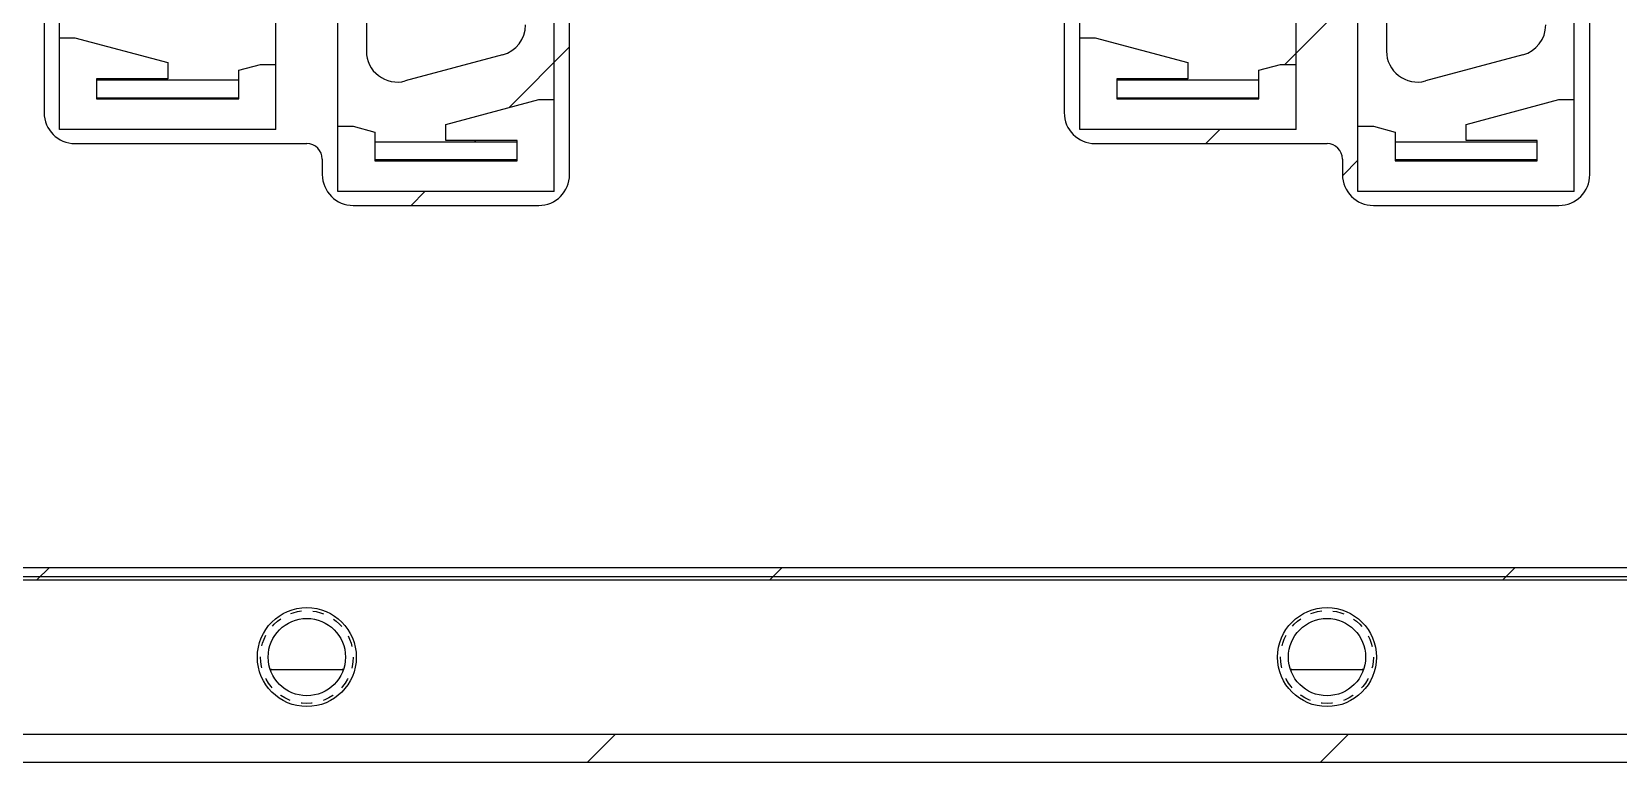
# Model space of a CAD drawing. Header units: inches. Extents: x 0 to 369, y 0 to 130.
# Drawn here: x 91.6 to 142.9, y 0 to 23.6 of the extents above; entities that cross this region are included whole.
import ezdxf

# ---------------------------------------------------------------- set-up
doc = ezdxf.new("R2010")
doc.units = ezdxf.units.IN
doc.header["$LTSCALE"] = 3.63
doc.header["$MEASUREMENT"] = 0
doc.linetypes.add('HIDDEN', pattern=[0.2, 0.1, -0.1])
for name, color, linetype in [('BRMJ710_4_001_DXF_HIDDEN_LINE', 7, 'CONTINUOUS'), ('BRMJ710_4_00DXF_CONTINUOUS_LINE', 7, 'CONTINUOUS'), ('BRMJ710_4_01DXF_CONTINUOUS_LINE', 7, 'CONTINUOUS'), ('TE_1734101_5DXF_CONTINUOUS_LINE', 7, 'CONTINUOUS')]:
    doc.layers.add(name, color=color, linetype=linetype)

msp = doc.modelspace()

# ---------------------------------------------------------------- linework, layer by layer
at = {"layer": 'BRMJ710_4_001_DXF_HIDDEN_LINE', "color": 8, "linetype": 'HIDDEN'}
for centre in [(100.5, 3.4), (133.5, 3.4)]:
    msp.add_circle(centre, 1.5, dxfattribs=at)
at = {"layer": 'BRMJ710_4_00DXF_CONTINUOUS_LINE', "color": 7, "linetype": 'Continuous'}
for p, q in [((92, 63.1), (92, 21)), ((125, 63.1), (125, 21)), ((109, 19), (109, 61.1)), ((142, 19), (142, 61.1)), ((93, 20), (100.5, 20)), ((126, 20), (133.5, 20)), ((101, 19.5), (101, 19)), ((134, 19.5), (134, 19)), ((102, 18), (108, 18)), ((135, 18), (141, 18)), ((2.8, 6.3), (363.2, 6.3)), ((2.5, 6), (363.5, 6)), ((99.32, 3), (101.68, 3)), ((132.32, 3), (134.68, 3)), ((2.5, 0), (363.5, 0))]:
    msp.add_line(p, q, dxfattribs=at)
at = {"layer": 'BRMJ710_4_00DXF_CONTINUOUS_LINE', "color": 2, "linetype": 'Continuous'}
for p, q in [((132.136, 22.558), (135.425, 25.846)), ((107.032, 21.161), (109, 23.129)), ((131.024, 21.445), (131.063, 21.484)), ((105.927, 20.056), (105.966, 20.095)), ((129.579, 20), (130.029, 20.45)), ((105.316, 19.445), (105.355, 19.484)), ((134.02, 18.98), (134.5, 19.461)), ((103.871, 18), (104.321, 18.45)), ((91.771, 5.9), (92.171, 6.3)), ((115.479, 5.9), (115.879, 6.3)), ((139.187, 5.9), (139.587, 6.3)), ((109.579, 0), (110.479, 0.9)), ((133.287, 0), (134.187, 0.9))]:
    msp.add_line(p, q, dxfattribs=at)
at = {"layer": 'BRMJ710_4_00DXF_CONTINUOUS_LINE', "color": 7, "linetype": 'Continuous'}
for centre in [(100.5, 3.4), (133.5, 3.4)]:
    msp.add_circle(centre, 1.25, dxfattribs=at)
for centre, radius, start, end in [((93, 21), 1, 180, 270), ((126, 21), 1, 180, 270), ((100.5, 19.5), 0.5, 0, 90), ((133.5, 19.5), 0.5, 0, 90), ((102, 19), 1, 180, 270), ((108, 19), 1, 270, 0), ((135, 19), 1, 180, 270), ((141, 19), 1, 270, 0), ((99.493, 4.62), 1.62, 263.5989, 269.9978), ((101.507, 4.62), 1.62, 270.0022, 276.4011), ((132.493, 4.62), 1.62, 263.5989, 269.9978), ((134.507, 4.62), 1.62, 270.0022, 276.4011)]:
    msp.add_arc(centre, radius, start, end, dxfattribs=at)
at = {"layer": 'BRMJ710_4_01DXF_CONTINUOUS_LINE', "color": 7, "linetype": 'Continuous'}
for p, q in [((2.7, 5.9), (363.3, 5.9)), ((363.3, 0.9), (2.7, 0.9))]:
    msp.add_line(p, q, dxfattribs=at)
for centre in [(100.5, 3.4), (133.5, 3.4)]:
    msp.add_circle(centre, 1.6, dxfattribs=at)
at = {"layer": 'TE_1734101_5DXF_CONTINUOUS_LINE', "color": 7, "linetype": 'Continuous'}
for p, q in [((102.425, 57.01), (102.425, 22.99)), ((135.425, 57.01), (135.425, 22.99)), ((99.5, 20.45), (99.5, 51.24)), ((132.5, 20.45), (132.5, 51.24)), ((92.5, 20.45), (92.5, 42.55)), ((125.5, 20.45), (125.5, 42.55)), ((108.5, 18.45), (108.5, 25.45)), ((141.5, 18.45), (141.5, 25.45)), ((101.5, 18.45), (101.5, 24.76)), ((134.5, 18.45), (134.5, 24.76)), ((92.5, 23.421), (93, 23.421)), ((93, 23.421), (96, 22.617)), ((125.5, 23.421), (126, 23.421)), ((126, 23.421), (129, 22.617)), ((96, 22.617), (96, 22.095)), ((106.834, 22.868), (103.684, 22.024)), ((129, 22.617), (129, 22.095)), ((139.834, 22.868), (136.684, 22.024)), ((93.7, 22.095), (93.7, 21.445)), ((96, 22.095), (93.7, 22.095)), ((98.3, 22.37), (99, 22.558)), ((98.3, 21.445), (98.3, 22.37)), ((99, 22.558), (99.5, 22.558)), ((126.7, 22.095), (126.7, 21.445)), ((129, 22.095), (126.7, 22.095)), ((131.3, 22.37), (132, 22.558)), ((131.3, 21.445), (131.3, 22.37)), ((132, 22.558), (132.5, 22.558)), ((93.7, 22.056), (98.3, 22.056)), ((126.7, 22.056), (131.3, 22.056)), ((93.7, 21.484), (98.3, 21.484)), ((93.7, 21.445), (98.3, 21.445)), ((105, 20.617), (108, 21.421)), ((108, 21.421), (108.5, 21.421)), ((126.7, 21.484), (131.3, 21.484)), ((126.7, 21.445), (131.3, 21.445)), ((138, 20.617), (141, 21.421)), ((141, 21.421), (141.5, 21.421)), ((101.5, 20.558), (102, 20.558)), ((102, 20.558), (102.7, 20.37)), ((105, 20.095), (105, 20.617)), ((134.5, 20.558), (135, 20.558)), ((135, 20.558), (135.7, 20.37)), ((138, 20.095), (138, 20.617)), ((99.5, 20.45), (92.5, 20.45)), ((102.7, 20.37), (102.7, 19.445)), ((102.7, 20.056), (107.3, 20.056)), ((107.3, 20.095), (105, 20.095)), ((107.3, 19.445), (107.3, 20.095)), ((132.5, 20.45), (125.5, 20.45)), ((135.7, 20.37), (135.7, 19.445)), ((135.7, 20.056), (140.3, 20.056)), ((140.3, 20.095), (138, 20.095)), ((140.3, 19.445), (140.3, 20.095)), ((102.7, 19.484), (107.3, 19.484)), ((102.7, 19.445), (107.3, 19.445)), ((135.7, 19.484), (140.3, 19.484)), ((135.7, 19.445), (140.3, 19.445)), ((108.5, 18.45), (101.5, 18.45)), ((141.5, 18.45), (134.5, 18.45))]:
    msp.add_line(p, q, dxfattribs=at)
for centre, start, end in [((106.575, 23.834), 285, 0), ((139.575, 23.834), 285, 0), ((103.425, 22.99), 180, 285), ((136.425, 22.99), 180, 285)]:
    msp.add_arc(centre, 1, start, end, dxfattribs=at)

doc.saveas('drawing.dxf')
